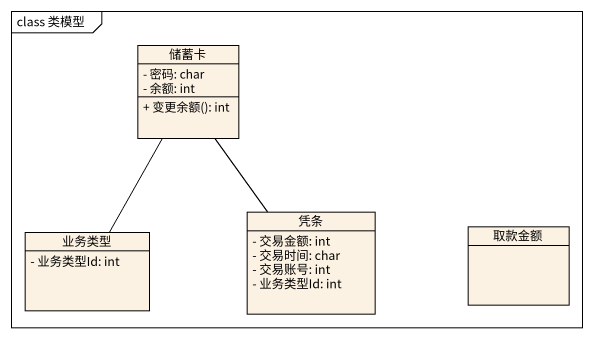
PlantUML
@startuml
mainframe class 类模型
hide circle
hide empty members
skinparam classAttributeIconSize 0
class 储蓄卡 {
  - 密码: char
  - 余额: int
  + 变更余额(): int
}
class 业务类型 {
  - 业务类型Id: int
}
class 凭条 {
  - 交易金额: int
  - 交易时间: char
  - 交易账号: int
  - 业务类型Id: int
}
class 取款金额
储蓄卡 -- 业务类型
储蓄卡 -- 凭条
@enduml
